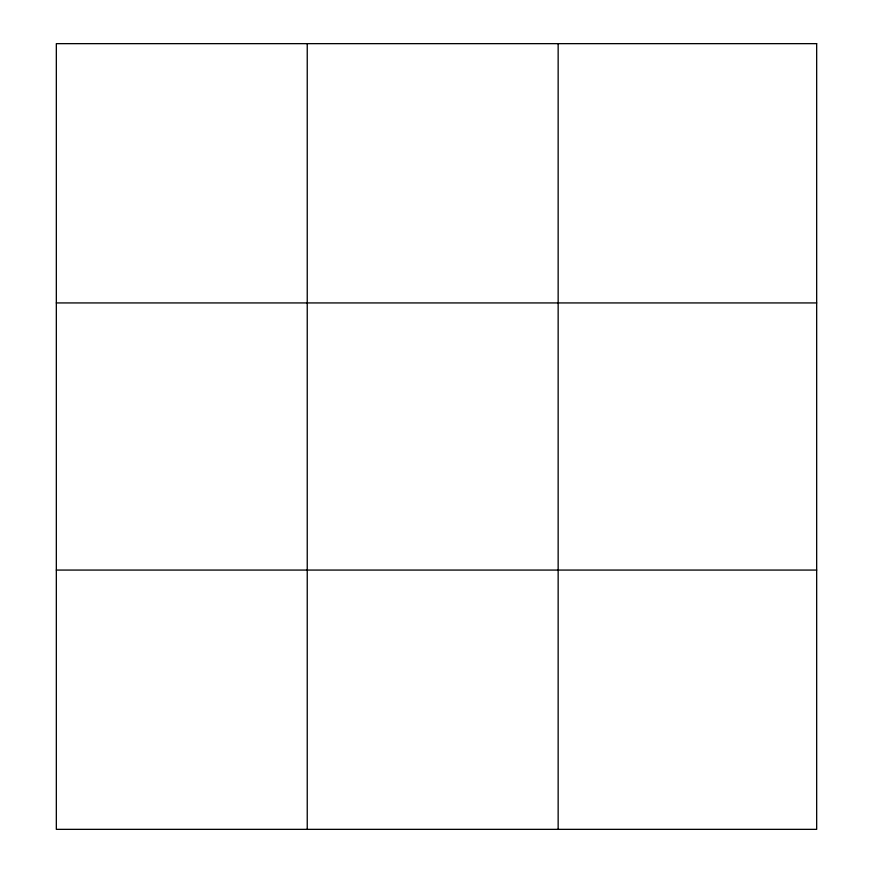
<?xml version="1.0" encoding="UTF-8"?>
<svg xmlns="http://www.w3.org/2000/svg" width="873" height="873" viewBox="0 0 873 873"><rect width="100%" height="100%" fill="white"/><g stroke="black" fill="none" stroke-linecap="round" stroke-linejoin="round"><path stroke-width="1.31" d="M307.241 43.65L307.241 829.35M558.153 43.65L558.153 829.35M56.33 302.931L816.67 302.931M56.33 570.069L816.67 570.069M816.67 43.65L816.67 829.35L56.33 829.35L56.33 43.65L816.67 43.65"/></g></svg>
